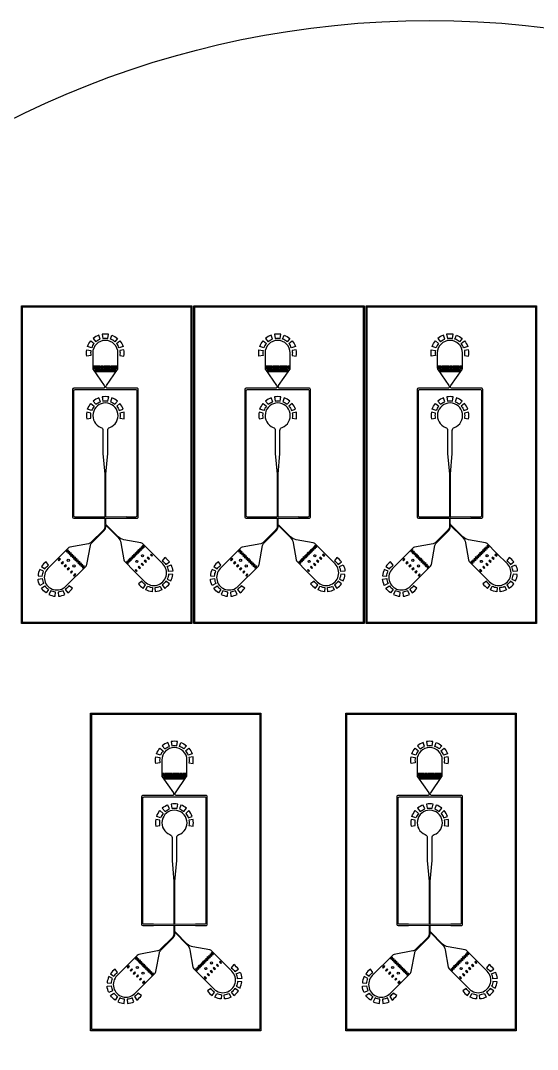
# Model space of a CAD drawing. Header units: millimetres. Extents: x -10 to 78.9, y -27.5 to 61.4.
# Drawn here: x 15.01 to 39.61, y 12.44 to 61.36 of the extents above; entities that cross this region are included whole.
import ezdxf

# ---------------------------------------------------------------- set-up
doc = ezdxf.new("R2010")
doc.units = ezdxf.units.MM
doc.header["$MEASUREMENT"] = 0

msp = doc.modelspace()

# ---------------------------------------------------------------- linework, layer by layer
for p, q in [((19.162, 43.878), (19.132, 43.878)), ((27.362, 43.878), (27.332, 43.878)), ((35.562, 43.878), (35.532, 43.878)), ((17.541, 37.694), (17.542, 37.694)), ((20.042, 37.754), (20.042, 37.753)), ((25.741, 37.694), (25.742, 37.694)), ((28.242, 37.754), (28.242, 37.753)), ((33.941, 37.694), (33.942, 37.694)), ((36.442, 37.754), (36.442, 37.753)), ((20.837, 36.267), (20.766, 36.338)), ((29.037, 36.267), (28.966, 36.338)), ((37.237, 36.267), (37.166, 36.338)), ((17.422, 35.879), (17.493, 35.949)), ((17.56, 35.741), (17.631, 35.812)), ((17.629, 35.672), (17.7, 35.743)), ((20.493, 35.923), (20.422, 35.994)), ((25.622, 35.879), (25.693, 35.949)), ((25.76, 35.741), (25.831, 35.812)), ((25.829, 35.672), (25.9, 35.743)), ((28.693, 35.923), (28.622, 35.994)), ((33.822, 35.879), (33.893, 35.949)), ((33.96, 35.741), (34.031, 35.812)), ((34.029, 35.672), (34.1, 35.743)), ((36.893, 35.923), (36.822, 35.994)), ((16.976, 35.525), (17.047, 35.596)), ((17.122, 35.379), (17.193, 35.45)), ((17.766, 35.535), (17.837, 35.606)), ((20.563, 35.194), (20.493, 35.264)), ((25.176, 35.525), (25.247, 35.596)), ((25.322, 35.379), (25.393, 35.45)), ((25.966, 35.535), (26.037, 35.606)), ((28.763, 35.194), (28.693, 35.264)), ((33.376, 35.525), (33.447, 35.596)), ((33.522, 35.379), (33.593, 35.45)), ((34.166, 35.535), (34.237, 35.606)), ((36.963, 35.194), (36.893, 35.264)), ((17.559, 34.942), (17.63, 35.013)), ((25.759, 34.942), (25.83, 35.013)), ((33.959, 34.942), (34.03, 35.013)), ((22.448, 24.515), (22.418, 24.515)), ((34.598, 24.515), (34.568, 24.515)), ((20.827, 18.331), (20.828, 18.331)), ((23.328, 18.391), (23.328, 18.391)), ((32.977, 18.331), (32.978, 18.331)), ((35.478, 18.391), (35.478, 18.391)), ((24.123, 16.905), (24.052, 16.976)), ((36.273, 16.905), (36.202, 16.976)), ((20.262, 16.163), (20.333, 16.234)), ((20.709, 16.517), (20.779, 16.587)), ((20.846, 16.379), (20.917, 16.45)), ((20.915, 16.31), (20.986, 16.381)), ((21.053, 16.173), (21.123, 16.243)), ((23.779, 16.561), (23.708, 16.632)), ((32.412, 16.163), (32.483, 16.234)), ((32.859, 16.517), (32.929, 16.587)), ((32.996, 16.379), (33.067, 16.45)), ((33.065, 16.31), (33.136, 16.381)), ((33.203, 16.173), (33.273, 16.243)), ((35.929, 16.561), (35.858, 16.632)), ((20.408, 16.017), (20.479, 16.088)), ((23.849, 15.831), (23.779, 15.902)), ((32.558, 16.017), (32.629, 16.088)), ((35.999, 15.831), (35.929, 15.902)), ((20.845, 15.58), (20.916, 15.651)), ((32.995, 15.58), (33.066, 15.651))]:
    msp.add_line(p, q)
for points in [[(23.157, 32.69), (15.057, 32.69), (15.057, 47.79), (23.157, 47.79)], [(23.107, 32.74), (15.107, 32.74), (15.107, 47.74), (23.107, 47.74)], [(31.357, 32.69), (23.257, 32.69), (23.257, 47.79), (31.357, 47.79)], [(31.307, 32.74), (23.307, 32.74), (23.307, 47.74), (31.307, 47.74)], [(39.557, 32.69), (31.457, 32.69), (31.457, 47.79), (39.557, 47.79)], [(39.507, 32.74), (31.507, 32.74), (31.507, 47.74), (39.507, 47.74)], [(18.457, 44.923), (18.457, 44.823), (18.507, 44.823), (18.507, 44.923)], [(18.577, 44.923), (18.527, 44.923), (18.527, 44.823), (18.577, 44.823)], [(18.592, 44.773), (18.542, 44.773), (18.542, 44.673), (18.592, 44.673)], [(18.647, 44.923), (18.597, 44.923), (18.597, 44.823), (18.647, 44.823)], [(18.605, 44.773), (18.605, 44.673), (18.655, 44.673), (18.655, 44.773)], [(18.717, 44.923), (18.667, 44.923), (18.667, 44.823), (18.717, 44.823)], [(18.668, 44.773), (18.668, 44.673), (18.718, 44.673), (18.718, 44.773)], [(18.732, 44.773), (18.732, 44.673), (18.782, 44.673), (18.782, 44.773)], [(18.737, 44.923), (18.737, 44.823), (18.787, 44.823), (18.787, 44.923)], [(18.845, 44.773), (18.795, 44.773), (18.795, 44.673), (18.845, 44.673)], [(18.857, 44.823), (18.857, 44.923), (18.807, 44.923), (18.807, 44.823)], [(18.908, 44.773), (18.858, 44.773), (18.858, 44.673), (18.908, 44.673)], [(18.927, 44.823), (18.927, 44.923), (18.877, 44.923), (18.877, 44.823)], [(18.972, 44.773), (18.922, 44.773), (18.922, 44.673), (18.972, 44.673)], [(18.997, 44.823), (18.997, 44.923), (18.947, 44.923), (18.947, 44.823)], [(19.035, 44.773), (18.985, 44.773), (18.985, 44.673), (19.035, 44.673)], [(19.067, 44.823), (19.067, 44.923), (19.017, 44.923), (19.017, 44.823)], [(19.048, 44.673), (19.098, 44.673), (19.098, 44.773), (19.048, 44.773)], [(19.087, 44.923), (19.087, 44.823), (19.137, 44.823), (19.137, 44.923)], [(19.112, 44.773), (19.112, 44.673), (19.162, 44.673), (19.162, 44.773)], [(19.207, 44.923), (19.157, 44.923), (19.157, 44.823), (19.207, 44.823)], [(19.175, 44.773), (19.175, 44.673), (19.225, 44.673), (19.225, 44.773)], [(19.227, 44.823), (19.277, 44.823), (19.277, 44.923), (19.227, 44.923)], [(19.238, 44.773), (19.238, 44.673), (19.288, 44.673), (19.288, 44.773)], [(19.347, 44.923), (19.297, 44.923), (19.297, 44.823), (19.347, 44.823)], [(19.302, 44.773), (19.302, 44.673), (19.352, 44.673), (19.352, 44.773)], [(19.365, 44.773), (19.365, 44.673), (19.415, 44.673), (19.415, 44.773)], [(19.417, 44.923), (19.367, 44.923), (19.367, 44.823), (19.417, 44.823)], [(19.478, 44.673), (19.478, 44.773), (19.428, 44.773), (19.428, 44.673)], [(19.487, 44.923), (19.437, 44.923), (19.437, 44.823), (19.487, 44.823)], [(19.492, 44.673), (19.542, 44.673), (19.542, 44.773), (19.492, 44.773)], [(19.507, 44.823), (19.557, 44.823), (19.557, 44.923), (19.507, 44.923)], [(19.577, 44.923), (19.577, 44.823), (19.627, 44.823), (19.627, 44.923)], [(26.657, 44.923), (26.657, 44.823), (26.707, 44.823), (26.707, 44.923)], [(26.777, 44.923), (26.727, 44.923), (26.727, 44.823), (26.777, 44.823)], [(26.792, 44.773), (26.742, 44.773), (26.742, 44.673), (26.792, 44.673)], [(26.847, 44.923), (26.797, 44.923), (26.797, 44.823), (26.847, 44.823)], [(26.805, 44.773), (26.805, 44.673), (26.855, 44.673), (26.855, 44.773)], [(26.917, 44.923), (26.867, 44.923), (26.867, 44.823), (26.917, 44.823)], [(26.868, 44.773), (26.868, 44.673), (26.918, 44.673), (26.918, 44.773)], [(26.932, 44.773), (26.932, 44.673), (26.982, 44.673), (26.982, 44.773)], [(26.937, 44.923), (26.937, 44.823), (26.987, 44.823), (26.987, 44.923)], [(27.045, 44.773), (26.995, 44.773), (26.995, 44.673), (27.045, 44.673)], [(27.057, 44.823), (27.057, 44.923), (27.007, 44.923), (27.007, 44.823)], [(27.108, 44.773), (27.058, 44.773), (27.058, 44.673), (27.108, 44.673)], [(27.127, 44.823), (27.127, 44.923), (27.077, 44.923), (27.077, 44.823)], [(27.172, 44.773), (27.122, 44.773), (27.122, 44.673), (27.172, 44.673)], [(27.197, 44.823), (27.197, 44.923), (27.147, 44.923), (27.147, 44.823)], [(27.235, 44.773), (27.185, 44.773), (27.185, 44.673), (27.235, 44.673)], [(27.267, 44.823), (27.267, 44.923), (27.217, 44.923), (27.217, 44.823)], [(27.248, 44.673), (27.298, 44.673), (27.298, 44.773), (27.248, 44.773)], [(27.287, 44.923), (27.287, 44.823), (27.337, 44.823), (27.337, 44.923)], [(27.312, 44.773), (27.312, 44.673), (27.362, 44.673), (27.362, 44.773)], [(27.407, 44.923), (27.357, 44.923), (27.357, 44.823), (27.407, 44.823)], [(27.375, 44.773), (27.375, 44.673), (27.425, 44.673), (27.425, 44.773)], [(27.427, 44.823), (27.477, 44.823), (27.477, 44.923), (27.427, 44.923)], [(27.438, 44.773), (27.438, 44.673), (27.488, 44.673), (27.488, 44.773)], [(27.547, 44.923), (27.497, 44.923), (27.497, 44.823), (27.547, 44.823)], [(27.502, 44.773), (27.502, 44.673), (27.552, 44.673), (27.552, 44.773)], [(27.565, 44.773), (27.565, 44.673), (27.615, 44.673), (27.615, 44.773)], [(27.617, 44.923), (27.567, 44.923), (27.567, 44.823), (27.617, 44.823)], [(27.678, 44.673), (27.678, 44.773), (27.628, 44.773), (27.628, 44.673)], [(27.687, 44.923), (27.637, 44.923), (27.637, 44.823), (27.687, 44.823)], [(27.692, 44.673), (27.742, 44.673), (27.742, 44.773), (27.692, 44.773)], [(27.707, 44.823), (27.757, 44.823), (27.757, 44.923), (27.707, 44.923)], [(27.777, 44.923), (27.777, 44.823), (27.827, 44.823), (27.827, 44.923)], [(34.857, 44.923), (34.857, 44.823), (34.907, 44.823), (34.907, 44.923)], [(34.977, 44.923), (34.927, 44.923), (34.927, 44.823), (34.977, 44.823)], [(34.992, 44.773), (34.942, 44.773), (34.942, 44.673), (34.992, 44.673)], [(35.047, 44.923), (34.997, 44.923), (34.997, 44.823), (35.047, 44.823)], [(35.005, 44.773), (35.005, 44.673), (35.055, 44.673), (35.055, 44.773)], [(35.117, 44.923), (35.067, 44.923), (35.067, 44.823), (35.117, 44.823)], [(35.068, 44.773), (35.068, 44.673), (35.118, 44.673), (35.118, 44.773)], [(35.132, 44.773), (35.132, 44.673), (35.182, 44.673), (35.182, 44.773)], [(35.137, 44.923), (35.137, 44.823), (35.187, 44.823), (35.187, 44.923)], [(35.245, 44.773), (35.195, 44.773), (35.195, 44.673), (35.245, 44.673)], [(35.257, 44.823), (35.257, 44.923), (35.207, 44.923), (35.207, 44.823)], [(35.308, 44.773), (35.258, 44.773), (35.258, 44.673), (35.308, 44.673)], [(35.327, 44.823), (35.327, 44.923), (35.277, 44.923), (35.277, 44.823)], [(35.372, 44.773), (35.322, 44.773), (35.322, 44.673), (35.372, 44.673)], [(35.397, 44.823), (35.397, 44.923), (35.347, 44.923), (35.347, 44.823)], [(35.435, 44.773), (35.385, 44.773), (35.385, 44.673), (35.435, 44.673)], [(35.467, 44.823), (35.467, 44.923), (35.417, 44.923), (35.417, 44.823)], [(35.448, 44.673), (35.498, 44.673), (35.498, 44.773), (35.448, 44.773)], [(35.487, 44.923), (35.487, 44.823), (35.537, 44.823), (35.537, 44.923)], [(35.512, 44.773), (35.512, 44.673), (35.562, 44.673), (35.562, 44.773)], [(35.607, 44.923), (35.557, 44.923), (35.557, 44.823), (35.607, 44.823)], [(35.575, 44.773), (35.575, 44.673), (35.625, 44.673), (35.625, 44.773)], [(35.627, 44.823), (35.677, 44.823), (35.677, 44.923), (35.627, 44.923)], [(35.638, 44.773), (35.638, 44.673), (35.688, 44.673), (35.688, 44.773)], [(35.747, 44.923), (35.697, 44.923), (35.697, 44.823), (35.747, 44.823)], [(35.702, 44.773), (35.702, 44.673), (35.752, 44.673), (35.752, 44.773)], [(35.765, 44.773), (35.765, 44.673), (35.815, 44.673), (35.815, 44.773)], [(35.817, 44.923), (35.767, 44.923), (35.767, 44.823), (35.817, 44.823)], [(35.878, 44.673), (35.878, 44.773), (35.828, 44.773), (35.828, 44.673)], [(35.887, 44.923), (35.837, 44.923), (35.837, 44.823), (35.887, 44.823)], [(35.892, 44.673), (35.942, 44.673), (35.942, 44.773), (35.892, 44.773)], [(35.907, 44.823), (35.957, 44.823), (35.957, 44.923), (35.907, 44.923)], [(35.977, 44.923), (35.977, 44.823), (36.027, 44.823), (36.027, 44.923)], [(20.664, 36.094), (20.699, 36.129), (20.628, 36.201), (20.593, 36.165)], [(20.733, 36.163), (20.768, 36.198), (20.697, 36.269), (20.662, 36.234)], [(20.801, 36.232), (20.837, 36.267), (20.766, 36.338), (20.73, 36.303)], [(20.799, 36.372), (20.87, 36.3), (20.906, 36.336), (20.835, 36.407)], [(28.864, 36.094), (28.899, 36.129), (28.828, 36.201), (28.793, 36.165)], [(28.933, 36.163), (28.968, 36.198), (28.897, 36.269), (28.862, 36.234)], [(29.001, 36.232), (29.037, 36.267), (28.966, 36.338), (28.93, 36.303)], [(28.999, 36.372), (29.07, 36.3), (29.106, 36.336), (29.035, 36.407)], [(37.064, 36.094), (37.099, 36.129), (37.028, 36.201), (36.993, 36.165)], [(37.133, 36.163), (37.168, 36.198), (37.097, 36.269), (37.062, 36.234)], [(37.201, 36.232), (37.237, 36.267), (37.166, 36.338), (37.13, 36.303)], [(37.199, 36.372), (37.27, 36.3), (37.306, 36.336), (37.235, 36.407)], [(16.831, 35.671), (16.902, 35.742), (16.866, 35.777), (16.795, 35.706)], [(17.252, 36.192), (17.181, 36.12), (17.216, 36.085), (17.287, 36.156)], [(17.285, 36.016), (17.356, 36.087), (17.321, 36.123), (17.25, 36.052)], [(17.354, 35.948), (17.425, 36.019), (17.389, 36.054), (17.318, 35.983)], [(17.387, 35.914), (17.422, 35.879), (17.494, 35.95), (17.458, 35.985)], [(17.527, 35.916), (17.456, 35.845), (17.491, 35.81), (17.562, 35.881)], [(17.56, 35.741), (17.631, 35.812), (17.596, 35.848), (17.525, 35.777)], [(17.7, 35.743), (17.665, 35.779), (17.593, 35.708), (17.629, 35.672)], [(20.218, 35.648), (20.147, 35.719), (20.111, 35.684), (20.182, 35.613)], [(20.251, 35.681), (20.287, 35.717), (20.216, 35.788), (20.18, 35.752)], [(20.32, 35.75), (20.355, 35.786), (20.284, 35.857), (20.249, 35.821)], [(20.458, 35.888), (20.493, 35.923), (20.422, 35.994), (20.387, 35.959)], [(20.455, 36.028), (20.526, 35.957), (20.562, 35.992), (20.491, 36.063)], [(20.559, 36.132), (20.524, 36.096), (20.595, 36.025), (20.63, 36.061)], [(21.04, 35.812), (21.111, 35.741), (21.146, 35.776), (21.075, 35.847)], [(21.221, 35.993), (21.185, 35.958), (21.256, 35.887), (21.292, 35.922)], [(25.031, 35.671), (25.102, 35.742), (25.066, 35.777), (24.995, 35.706)], [(25.452, 36.192), (25.381, 36.12), (25.416, 36.085), (25.487, 36.156)], [(25.485, 36.016), (25.556, 36.087), (25.521, 36.123), (25.45, 36.052)], [(25.554, 35.948), (25.625, 36.019), (25.589, 36.054), (25.518, 35.983)], [(25.587, 35.914), (25.622, 35.879), (25.694, 35.95), (25.658, 35.985)], [(25.727, 35.916), (25.656, 35.845), (25.691, 35.81), (25.762, 35.881)], [(25.76, 35.741), (25.831, 35.812), (25.796, 35.848), (25.725, 35.777)], [(25.9, 35.743), (25.865, 35.779), (25.793, 35.708), (25.829, 35.672)], [(28.418, 35.648), (28.347, 35.719), (28.311, 35.684), (28.382, 35.613)], [(28.451, 35.681), (28.487, 35.717), (28.416, 35.788), (28.38, 35.752)], [(28.52, 35.75), (28.555, 35.786), (28.484, 35.857), (28.449, 35.821)], [(28.658, 35.888), (28.693, 35.923), (28.622, 35.994), (28.587, 35.959)], [(28.655, 36.028), (28.726, 35.957), (28.762, 35.992), (28.691, 36.063)], [(28.759, 36.132), (28.724, 36.096), (28.795, 36.025), (28.83, 36.061)], [(29.24, 35.812), (29.311, 35.741), (29.346, 35.776), (29.275, 35.847)], [(29.421, 35.993), (29.385, 35.958), (29.456, 35.887), (29.492, 35.922)], [(33.231, 35.671), (33.302, 35.742), (33.266, 35.777), (33.195, 35.706)], [(33.652, 36.192), (33.581, 36.12), (33.616, 36.085), (33.687, 36.156)], [(33.685, 36.016), (33.756, 36.087), (33.721, 36.123), (33.65, 36.052)], [(33.754, 35.948), (33.825, 36.019), (33.789, 36.054), (33.718, 35.983)], [(33.787, 35.914), (33.822, 35.879), (33.894, 35.95), (33.858, 35.985)], [(33.927, 35.916), (33.856, 35.845), (33.891, 35.81), (33.962, 35.881)], [(33.96, 35.741), (34.031, 35.812), (33.996, 35.848), (33.925, 35.777)], [(34.1, 35.743), (34.065, 35.779), (33.993, 35.708), (34.029, 35.672)], [(36.618, 35.648), (36.547, 35.719), (36.511, 35.684), (36.582, 35.613)], [(36.651, 35.681), (36.687, 35.717), (36.616, 35.788), (36.58, 35.752)], [(36.72, 35.75), (36.755, 35.786), (36.684, 35.857), (36.649, 35.821)], [(36.858, 35.888), (36.893, 35.923), (36.822, 35.994), (36.787, 35.959)], [(36.855, 36.028), (36.926, 35.957), (36.962, 35.992), (36.891, 36.063)], [(36.959, 36.132), (36.924, 36.096), (36.995, 36.025), (37.03, 36.061)], [(37.44, 35.812), (37.511, 35.741), (37.546, 35.776), (37.475, 35.847)], [(37.621, 35.993), (37.585, 35.958), (37.656, 35.887), (37.692, 35.922)], [(16.976, 35.525), (17.047, 35.596), (17.012, 35.632), (16.941, 35.561)], [(17.122, 35.379), (17.193, 35.451), (17.158, 35.486), (17.087, 35.415)], [(17.268, 35.234), (17.339, 35.305), (17.303, 35.34), (17.232, 35.269)], [(17.698, 35.604), (17.769, 35.675), (17.733, 35.71), (17.662, 35.639)], [(17.837, 35.606), (17.802, 35.641), (17.731, 35.57), (17.766, 35.535)], [(17.906, 35.537), (17.871, 35.572), (17.8, 35.501), (17.835, 35.466)], [(17.904, 35.397), (17.975, 35.468), (17.94, 35.504), (17.869, 35.433)], [(17.937, 35.364), (17.973, 35.329), (18.044, 35.4), (18.008, 35.435)], [(20.114, 35.544), (20.149, 35.579), (20.078, 35.65), (20.043, 35.615)], [(20.457, 35.229), (20.528, 35.158), (20.563, 35.194), (20.492, 35.265)], [(20.709, 35.339), (20.638, 35.41), (20.603, 35.375), (20.674, 35.304)], [(20.855, 35.485), (20.784, 35.556), (20.748, 35.521), (20.819, 35.45)], [(20.894, 35.666), (20.965, 35.595), (21, 35.631), (20.929, 35.702)], [(25.176, 35.525), (25.247, 35.596), (25.212, 35.632), (25.141, 35.561)], [(25.322, 35.379), (25.393, 35.451), (25.358, 35.486), (25.287, 35.415)], [(25.468, 35.234), (25.539, 35.305), (25.503, 35.34), (25.432, 35.269)], [(25.898, 35.604), (25.969, 35.675), (25.933, 35.71), (25.862, 35.639)], [(26.037, 35.606), (26.002, 35.641), (25.931, 35.57), (25.966, 35.535)], [(26.106, 35.537), (26.071, 35.572), (26, 35.501), (26.035, 35.466)], [(26.104, 35.397), (26.175, 35.468), (26.14, 35.504), (26.069, 35.433)], [(26.137, 35.364), (26.173, 35.329), (26.244, 35.4), (26.208, 35.435)], [(28.314, 35.544), (28.349, 35.579), (28.278, 35.65), (28.243, 35.615)], [(28.657, 35.229), (28.728, 35.158), (28.763, 35.194), (28.692, 35.265)], [(28.909, 35.339), (28.838, 35.41), (28.803, 35.375), (28.874, 35.304)], [(29.055, 35.485), (28.984, 35.556), (28.948, 35.521), (29.019, 35.45)], [(29.094, 35.666), (29.165, 35.595), (29.2, 35.631), (29.129, 35.702)], [(33.376, 35.525), (33.447, 35.596), (33.412, 35.632), (33.341, 35.561)], [(33.522, 35.379), (33.593, 35.451), (33.558, 35.486), (33.487, 35.415)], [(33.668, 35.234), (33.739, 35.305), (33.703, 35.34), (33.632, 35.269)], [(34.098, 35.604), (34.169, 35.675), (34.133, 35.71), (34.062, 35.639)], [(34.237, 35.606), (34.202, 35.641), (34.131, 35.57), (34.166, 35.535)], [(34.306, 35.537), (34.271, 35.572), (34.2, 35.501), (34.235, 35.466)], [(34.304, 35.397), (34.375, 35.468), (34.34, 35.504), (34.269, 35.433)], [(34.337, 35.364), (34.373, 35.329), (34.444, 35.4), (34.408, 35.435)], [(36.514, 35.544), (36.549, 35.579), (36.478, 35.65), (36.443, 35.615)], [(36.857, 35.229), (36.928, 35.158), (36.963, 35.194), (36.892, 35.265)], [(37.109, 35.339), (37.038, 35.41), (37.003, 35.375), (37.074, 35.304)], [(37.255, 35.485), (37.184, 35.556), (37.148, 35.521), (37.219, 35.45)], [(37.294, 35.666), (37.365, 35.595), (37.4, 35.631), (37.329, 35.702)], [(17.413, 35.088), (17.484, 35.159), (17.449, 35.195), (17.378, 35.124)], [(17.524, 34.978), (17.559, 34.942), (17.63, 35.014), (17.595, 35.049)], [(25.613, 35.088), (25.684, 35.159), (25.649, 35.195), (25.578, 35.124)], [(25.724, 34.978), (25.759, 34.942), (25.83, 35.014), (25.795, 35.049)], [(33.813, 35.088), (33.884, 35.159), (33.849, 35.195), (33.778, 35.124)], [(33.924, 34.978), (33.959, 34.942), (34.03, 35.014), (33.995, 35.049)], [(26.443, 13.328), (18.343, 13.328), (18.343, 28.428), (26.443, 28.428)], [(26.393, 13.378), (18.393, 13.378), (18.393, 28.378), (26.393, 28.378)], [(38.593, 13.328), (30.493, 13.328), (30.493, 28.428), (38.593, 28.428)], [(38.543, 13.378), (30.543, 13.378), (30.543, 28.378), (38.543, 28.378)], [(21.743, 25.561), (21.743, 25.461), (21.793, 25.461), (21.793, 25.561)], [(21.863, 25.561), (21.813, 25.561), (21.813, 25.461), (21.863, 25.461)], [(21.933, 25.561), (21.883, 25.561), (21.883, 25.461), (21.933, 25.461)], [(22.003, 25.561), (21.953, 25.561), (21.953, 25.461), (22.003, 25.461)], [(22.023, 25.561), (22.023, 25.461), (22.073, 25.461), (22.073, 25.561)], [(22.143, 25.461), (22.143, 25.561), (22.093, 25.561), (22.093, 25.461)], [(22.213, 25.461), (22.213, 25.561), (22.163, 25.561), (22.163, 25.461)], [(22.283, 25.461), (22.283, 25.561), (22.233, 25.561), (22.233, 25.461)], [(22.353, 25.461), (22.353, 25.561), (22.303, 25.561), (22.303, 25.461)], [(22.373, 25.561), (22.373, 25.461), (22.423, 25.461), (22.423, 25.561)], [(22.493, 25.561), (22.443, 25.561), (22.443, 25.461), (22.493, 25.461)], [(22.513, 25.461), (22.563, 25.461), (22.563, 25.561), (22.513, 25.561)], [(22.633, 25.561), (22.583, 25.561), (22.583, 25.461), (22.633, 25.461)], [(22.703, 25.561), (22.653, 25.561), (22.653, 25.461), (22.703, 25.461)], [(22.773, 25.561), (22.723, 25.561), (22.723, 25.461), (22.773, 25.461)], [(22.793, 25.461), (22.843, 25.461), (22.843, 25.561), (22.793, 25.561)], [(22.863, 25.561), (22.863, 25.461), (22.913, 25.461), (22.913, 25.561)], [(33.893, 25.561), (33.893, 25.461), (33.943, 25.461), (33.943, 25.561)], [(34.013, 25.561), (33.963, 25.561), (33.963, 25.461), (34.013, 25.461)], [(34.083, 25.561), (34.033, 25.561), (34.033, 25.461), (34.083, 25.461)], [(34.153, 25.561), (34.103, 25.561), (34.103, 25.461), (34.153, 25.461)], [(34.173, 25.561), (34.173, 25.461), (34.223, 25.461), (34.223, 25.561)], [(34.293, 25.461), (34.293, 25.561), (34.243, 25.561), (34.243, 25.461)], [(34.363, 25.461), (34.363, 25.561), (34.313, 25.561), (34.313, 25.461)], [(34.433, 25.461), (34.433, 25.561), (34.383, 25.561), (34.383, 25.461)], [(34.503, 25.461), (34.503, 25.561), (34.453, 25.561), (34.453, 25.461)], [(34.523, 25.561), (34.523, 25.461), (34.573, 25.461), (34.573, 25.561)], [(34.643, 25.561), (34.593, 25.561), (34.593, 25.461), (34.643, 25.461)], [(34.663, 25.461), (34.713, 25.461), (34.713, 25.561), (34.663, 25.561)], [(34.783, 25.561), (34.733, 25.561), (34.733, 25.461), (34.783, 25.461)], [(34.853, 25.561), (34.803, 25.561), (34.803, 25.461), (34.853, 25.461)], [(34.923, 25.561), (34.873, 25.561), (34.873, 25.461), (34.923, 25.461)], [(34.943, 25.461), (34.993, 25.461), (34.993, 25.561), (34.943, 25.561)], [(35.013, 25.561), (35.013, 25.461), (35.063, 25.461), (35.063, 25.561)], [(21.878, 25.411), (21.828, 25.411), (21.828, 25.311), (21.878, 25.311)], [(21.891, 25.411), (21.891, 25.311), (21.941, 25.311), (21.941, 25.411)], [(21.954, 25.411), (21.954, 25.311), (22.004, 25.311), (22.004, 25.411)], [(22.018, 25.411), (22.018, 25.311), (22.068, 25.311), (22.068, 25.411)], [(22.131, 25.411), (22.081, 25.411), (22.081, 25.311), (22.131, 25.311)], [(22.194, 25.411), (22.144, 25.411), (22.144, 25.311), (22.194, 25.311)], [(22.258, 25.411), (22.208, 25.411), (22.208, 25.311), (22.258, 25.311)], [(22.321, 25.411), (22.271, 25.411), (22.271, 25.311), (22.321, 25.311)], [(22.334, 25.311), (22.384, 25.311), (22.384, 25.411), (22.334, 25.411)], [(22.398, 25.411), (22.398, 25.311), (22.448, 25.311), (22.448, 25.411)], [(22.461, 25.411), (22.461, 25.311), (22.511, 25.311), (22.511, 25.411)], [(22.524, 25.411), (22.524, 25.311), (22.574, 25.311), (22.574, 25.411)], [(22.588, 25.411), (22.588, 25.311), (22.638, 25.311), (22.638, 25.411)], [(22.651, 25.411), (22.651, 25.311), (22.701, 25.311), (22.701, 25.411)], [(22.764, 25.311), (22.764, 25.411), (22.714, 25.411), (22.714, 25.311)], [(22.778, 25.311), (22.828, 25.311), (22.828, 25.411), (22.778, 25.411)], [(34.028, 25.411), (33.978, 25.411), (33.978, 25.311), (34.028, 25.311)], [(34.041, 25.411), (34.041, 25.311), (34.091, 25.311), (34.091, 25.411)], [(34.104, 25.411), (34.104, 25.311), (34.154, 25.311), (34.154, 25.411)], [(34.168, 25.411), (34.168, 25.311), (34.218, 25.311), (34.218, 25.411)], [(34.281, 25.411), (34.231, 25.411), (34.231, 25.311), (34.281, 25.311)], [(34.344, 25.411), (34.294, 25.411), (34.294, 25.311), (34.344, 25.311)], [(34.408, 25.411), (34.358, 25.411), (34.358, 25.311), (34.408, 25.311)], [(34.471, 25.411), (34.421, 25.411), (34.421, 25.311), (34.471, 25.311)], [(34.484, 25.311), (34.534, 25.311), (34.534, 25.411), (34.484, 25.411)], [(34.548, 25.411), (34.548, 25.311), (34.598, 25.311), (34.598, 25.411)], [(34.611, 25.411), (34.611, 25.311), (34.661, 25.311), (34.661, 25.411)], [(34.674, 25.411), (34.674, 25.311), (34.724, 25.311), (34.724, 25.411)], [(34.738, 25.411), (34.738, 25.311), (34.788, 25.311), (34.788, 25.411)], [(34.801, 25.411), (34.801, 25.311), (34.851, 25.311), (34.851, 25.411)], [(34.914, 25.311), (34.914, 25.411), (34.864, 25.411), (34.864, 25.311)], [(34.928, 25.311), (34.978, 25.311), (34.978, 25.411), (34.928, 25.411)], [(20.538, 16.829), (20.467, 16.758), (20.502, 16.723), (20.573, 16.794)], [(20.571, 16.654), (20.642, 16.725), (20.607, 16.76), (20.536, 16.689)], [(20.64, 16.585), (20.711, 16.656), (20.676, 16.692), (20.605, 16.621)], [(23.741, 16.665), (23.812, 16.594), (23.848, 16.63), (23.777, 16.701)], [(23.846, 16.769), (23.81, 16.734), (23.881, 16.663), (23.917, 16.698)], [(23.95, 16.732), (23.985, 16.767), (23.914, 16.838), (23.879, 16.803)], [(24.019, 16.801), (24.054, 16.836), (23.983, 16.907), (23.948, 16.872)], [(24.088, 16.869), (24.123, 16.905), (24.052, 16.976), (24.017, 16.94)], [(24.085, 17.009), (24.156, 16.938), (24.192, 16.974), (24.121, 17.045)], [(32.688, 16.829), (32.617, 16.758), (32.652, 16.723), (32.723, 16.794)], [(32.721, 16.654), (32.792, 16.725), (32.757, 16.76), (32.686, 16.689)], [(32.79, 16.585), (32.861, 16.656), (32.826, 16.692), (32.755, 16.621)], [(35.891, 16.665), (35.962, 16.594), (35.998, 16.63), (35.927, 16.701)], [(35.996, 16.769), (35.96, 16.734), (36.031, 16.663), (36.067, 16.698)], [(36.1, 16.732), (36.135, 16.767), (36.064, 16.838), (36.029, 16.803)], [(36.169, 16.801), (36.204, 16.836), (36.133, 16.907), (36.098, 16.872)], [(36.238, 16.869), (36.273, 16.905), (36.202, 16.976), (36.167, 16.94)], [(36.235, 17.009), (36.306, 16.938), (36.342, 16.974), (36.271, 17.045)], [(20.117, 16.309), (20.188, 16.38), (20.152, 16.415), (20.081, 16.344)], [(20.262, 16.163), (20.333, 16.234), (20.298, 16.269), (20.227, 16.198)], [(20.673, 16.552), (20.709, 16.517), (20.78, 16.588), (20.744, 16.623)], [(20.813, 16.554), (20.742, 16.483), (20.777, 16.448), (20.848, 16.519)], [(20.846, 16.379), (20.917, 16.45), (20.882, 16.485), (20.811, 16.414)], [(20.986, 16.381), (20.951, 16.417), (20.88, 16.346), (20.915, 16.31)], [(20.984, 16.241), (21.055, 16.312), (21.019, 16.348), (20.948, 16.277)], [(21.124, 16.244), (21.088, 16.279), (21.017, 16.208), (21.053, 16.173)], [(21.192, 16.175), (21.157, 16.21), (21.086, 16.139), (21.121, 16.104)], [(23.4, 16.182), (23.435, 16.217), (23.364, 16.288), (23.329, 16.253)], [(23.504, 16.286), (23.433, 16.357), (23.398, 16.321), (23.469, 16.25)], [(23.537, 16.319), (23.573, 16.355), (23.502, 16.426), (23.466, 16.39)], [(23.606, 16.388), (23.642, 16.423), (23.57, 16.494), (23.535, 16.459)], [(23.744, 16.526), (23.779, 16.561), (23.708, 16.632), (23.673, 16.597)], [(24.141, 16.123), (24.07, 16.194), (24.034, 16.158), (24.105, 16.087)], [(24.18, 16.304), (24.251, 16.233), (24.286, 16.268), (24.215, 16.339)], [(24.326, 16.45), (24.397, 16.379), (24.432, 16.414), (24.361, 16.485)], [(24.507, 16.631), (24.471, 16.595), (24.542, 16.524), (24.578, 16.56)], [(32.267, 16.309), (32.338, 16.38), (32.302, 16.415), (32.231, 16.344)], [(32.412, 16.163), (32.483, 16.234), (32.448, 16.269), (32.377, 16.198)], [(32.823, 16.552), (32.859, 16.517), (32.93, 16.588), (32.894, 16.623)], [(32.963, 16.554), (32.892, 16.483), (32.927, 16.448), (32.998, 16.519)], [(32.996, 16.379), (33.067, 16.45), (33.032, 16.485), (32.961, 16.414)], [(33.136, 16.381), (33.101, 16.417), (33.03, 16.346), (33.065, 16.31)], [(33.134, 16.241), (33.205, 16.312), (33.169, 16.348), (33.098, 16.277)], [(33.274, 16.244), (33.238, 16.279), (33.167, 16.208), (33.203, 16.173)], [(33.342, 16.175), (33.307, 16.21), (33.236, 16.139), (33.271, 16.104)], [(35.55, 16.182), (35.585, 16.217), (35.514, 16.288), (35.479, 16.253)], [(35.654, 16.286), (35.583, 16.357), (35.548, 16.321), (35.619, 16.25)], [(35.687, 16.319), (35.723, 16.355), (35.652, 16.426), (35.616, 16.39)], [(35.756, 16.388), (35.792, 16.423), (35.72, 16.494), (35.685, 16.459)], [(35.894, 16.526), (35.929, 16.561), (35.858, 16.632), (35.823, 16.597)], [(36.291, 16.123), (36.22, 16.194), (36.184, 16.158), (36.255, 16.087)], [(36.33, 16.304), (36.401, 16.233), (36.436, 16.268), (36.365, 16.339)], [(36.476, 16.45), (36.547, 16.379), (36.582, 16.414), (36.511, 16.485)], [(36.657, 16.631), (36.621, 16.595), (36.692, 16.524), (36.728, 16.56)], [(20.408, 16.017), (20.479, 16.088), (20.444, 16.124), (20.373, 16.053)], [(20.554, 15.872), (20.625, 15.943), (20.589, 15.978), (20.518, 15.907)], [(20.699, 15.726), (20.77, 15.797), (20.735, 15.832), (20.664, 15.761)], [(20.81, 15.616), (20.845, 15.58), (20.916, 15.651), (20.881, 15.687)], [(21.19, 16.035), (21.261, 16.106), (21.226, 16.141), (21.155, 16.07)], [(21.224, 16.002), (21.259, 15.966), (21.33, 16.037), (21.295, 16.073)], [(23.743, 15.867), (23.814, 15.796), (23.849, 15.831), (23.778, 15.902)], [(23.995, 15.977), (23.924, 16.048), (23.889, 16.013), (23.96, 15.942)], [(32.558, 16.017), (32.629, 16.088), (32.594, 16.124), (32.523, 16.053)], [(32.704, 15.872), (32.775, 15.943), (32.739, 15.978), (32.668, 15.907)], [(32.849, 15.726), (32.92, 15.797), (32.885, 15.832), (32.814, 15.761)], [(32.96, 15.616), (32.995, 15.58), (33.066, 15.651), (33.031, 15.687)], [(33.34, 16.035), (33.411, 16.106), (33.376, 16.141), (33.305, 16.07)], [(33.374, 16.002), (33.409, 15.966), (33.48, 16.037), (33.445, 16.073)], [(35.893, 15.867), (35.964, 15.796), (35.999, 15.831), (35.928, 15.902)], [(36.145, 15.977), (36.074, 16.048), (36.039, 16.013), (36.11, 15.942)]]:
    msp.add_lwpolyline(points, close=True)
for points in [[(18.442, 45.553), (18.442, 44.833, 0.049332), (18.444, 44.813), (18.445, 44.805, 0.102777), (18.461, 44.767), (18.994, 44, -0.152884), (19.012, 43.943), (19.012, 43.933, -0.414214), (18.952, 43.873), (18.925, 43.873), (17.542, 43.874, 0.414235), (17.482, 43.814), (17.482, 37.754, 0.414213), (17.542, 37.694), (18.041, 37.694), (19.021, 37.704), (19.021, 37.307, -0.198912), (18.948, 37.13), (18.369, 36.551, -0.150159), (18.239, 36.482), (17.353, 36.313, 0.150159), (17.276, 36.271), (16.312, 35.308, 1.000433), (17.161, 34.459), (18.124, 35.422, 0.152166), (18.165, 35.502), (18.329, 36.392, -0.152166), (18.398, 36.523), (18.988, 37.114, 0.198912), (19.061, 37.291), (19.061, 37.373), (19.64, 36.795, -0.153689), (19.778, 36.528), (19.922, 35.718, 0.153689), (19.964, 35.638), (20.417, 35.184), (20.926, 34.675, 1.000433), (21.775, 35.524), (21.266, 36.033), (20.812, 36.487, 0.153156), (20.732, 36.528), (19.923, 36.673, -0.153156), (19.658, 36.812), (19.082, 37.388, -0.198912), (19.061, 37.437), (19.061, 37.704), (20.042, 37.693), (20.542, 37.693), (20.542, 37.693, 0.414214), (20.602, 37.753), (20.602, 43.818, 0.414214), (20.542, 43.878), (19.132, 43.878, -0.414214), (19.072, 43.938), (19.072, 43.949, -0.153153), (19.09, 44.006), (19.623, 44.773, 0.09674), (19.638, 44.808), (19.639, 44.812, 0.055589), (19.642, 44.834), (19.642, 45.553, 1), (18.442, 45.553)], [(26.642, 45.553), (26.642, 44.833, 0.049332), (26.644, 44.813), (26.645, 44.805, 0.102777), (26.661, 44.767), (27.194, 44, -0.152884), (27.212, 43.943), (27.212, 43.933, -0.414214), (27.152, 43.873), (27.125, 43.873), (25.742, 43.874, 0.414235), (25.682, 43.814), (25.682, 37.754, 0.414213), (25.742, 37.694), (26.241, 37.694), (27.221, 37.704), (27.221, 37.307, -0.198912), (27.148, 37.13), (26.569, 36.551, -0.150159), (26.439, 36.482), (25.553, 36.313, 0.150159), (25.476, 36.271), (24.512, 35.308, 1.000433), (25.361, 34.459), (26.324, 35.422, 0.152166), (26.365, 35.502), (26.529, 36.392, -0.152166), (26.598, 36.523), (27.188, 37.114, 0.198912), (27.261, 37.291), (27.261, 37.373), (27.84, 36.795, -0.153689), (27.978, 36.528), (28.122, 35.718, 0.153689), (28.164, 35.638), (28.617, 35.184), (29.126, 34.675, 1.000433), (29.975, 35.524), (29.466, 36.033), (29.012, 36.487, 0.153156), (28.932, 36.528), (28.123, 36.673, -0.153156), (27.858, 36.812), (27.282, 37.388, -0.198912), (27.261, 37.437), (27.261, 37.704), (28.242, 37.693), (28.742, 37.693), (28.742, 37.693, 0.414214), (28.802, 37.753), (28.802, 43.818, 0.414214), (28.742, 43.878), (27.332, 43.878, -0.414214), (27.272, 43.938), (27.272, 43.949, -0.153153), (27.29, 44.006), (27.823, 44.773, 0.09674), (27.838, 44.808), (27.839, 44.812, 0.055589), (27.842, 44.834), (27.842, 45.553, 1), (26.642, 45.553)], [(34.842, 45.553), (34.842, 44.833, 0.049332), (34.844, 44.813), (34.845, 44.805, 0.102777), (34.861, 44.767), (35.394, 44, -0.152884), (35.412, 43.943), (35.412, 43.933, -0.414214), (35.352, 43.873), (35.325, 43.873), (33.942, 43.874, 0.414235), (33.882, 43.814), (33.882, 37.754, 0.414213), (33.942, 37.694), (34.441, 37.694), (35.421, 37.704), (35.421, 37.307, -0.198912), (35.348, 37.13), (34.769, 36.551, -0.150159), (34.639, 36.482), (33.753, 36.313, 0.150159), (33.676, 36.271), (32.712, 35.308, 1.000433), (33.561, 34.459), (34.524, 35.422, 0.152166), (34.565, 35.502), (34.729, 36.392, -0.152166), (34.798, 36.523), (35.388, 37.114, 0.198912), (35.461, 37.291), (35.461, 37.373), (36.04, 36.795, -0.153689), (36.178, 36.528), (36.322, 35.718, 0.153689), (36.364, 35.638), (36.817, 35.184), (37.326, 34.675, 1.000433), (38.175, 35.524), (37.666, 36.033), (37.212, 36.487, 0.153156), (37.132, 36.528), (36.323, 36.673, -0.153156), (36.058, 36.812), (35.482, 37.388, -0.198912), (35.461, 37.437), (35.461, 37.704), (36.442, 37.693), (36.942, 37.693), (36.942, 37.693, 0.414214), (37.002, 37.753), (37.002, 43.818, 0.414214), (36.942, 43.878), (35.532, 43.878, -0.414214), (35.472, 43.938), (35.472, 43.949, -0.153153), (35.49, 44.006), (36.023, 44.773, 0.09674), (36.038, 44.808), (36.039, 44.812, 0.055589), (36.042, 44.834), (36.042, 45.553, 1), (34.842, 45.553)], [(19.928, 45.709), (19.731, 45.675, -0.087489), (19.731, 45.432), (19.928, 45.397, 0.087489), (19.928, 45.709)], [(28.128, 45.709), (27.931, 45.675, -0.087489), (27.931, 45.432), (28.128, 45.397, 0.087489), (28.128, 45.709)], [(36.328, 45.709), (36.131, 45.675, -0.087489), (36.131, 45.432), (36.328, 45.397, 0.087489), (36.328, 45.709)], [(20.042, 37.754), (19.061, 37.744), (19.061, 37.763), (19.066, 37.763), (19.066, 39.783), (19.154, 40.78), (19.154, 41.872, -0.314833), (19.252, 42.012, 5.541209), (18.833, 42.015, -0.311359), (18.929, 41.875), (18.929, 40.78), (19.016, 39.783), (19.016, 37.763), (19.021, 37.763), (19.021, 37.743), (18.041, 37.753), (17.601, 37.753, -0.414214), (17.541, 37.813), (17.541, 43.753, -0.414159), (17.601, 43.813), (20.482, 43.813, -0.414214), (20.542, 43.753), (20.542, 37.813, -0.414214), (20.482, 37.753), (20.042, 37.753)], [(28.242, 37.754), (27.261, 37.744), (27.261, 37.763), (27.266, 37.763), (27.266, 39.783), (27.354, 40.78), (27.354, 41.872, -0.314833), (27.452, 42.012, 5.541209), (27.033, 42.015, -0.311359), (27.129, 41.875), (27.129, 40.78), (27.216, 39.783), (27.216, 37.763), (27.221, 37.763), (27.221, 37.743), (26.241, 37.753), (25.801, 37.753, -0.414214), (25.741, 37.813), (25.741, 43.753, -0.414159), (25.801, 43.813), (28.682, 43.813, -0.414214), (28.742, 43.753), (28.742, 37.813, -0.414214), (28.682, 37.753), (28.242, 37.753)], [(36.442, 37.754), (35.461, 37.744), (35.461, 37.763), (35.466, 37.763), (35.466, 39.783), (35.554, 40.78), (35.554, 41.872, -0.314833), (35.652, 42.012, 5.541209), (35.233, 42.015, -0.311359), (35.329, 41.875), (35.329, 40.78), (35.416, 39.783), (35.416, 37.763), (35.421, 37.763), (35.421, 37.743), (34.441, 37.753), (34.001, 37.753, -0.414214), (33.941, 37.813), (33.941, 43.753, -0.414159), (34.001, 43.813), (36.882, 43.813, -0.414214), (36.942, 43.753), (36.942, 37.813, -0.414214), (36.882, 37.753), (36.442, 37.753)], [(19.932, 42.732), (19.735, 42.697, -0.087489), (19.735, 42.454), (19.932, 42.42, 0.087489), (19.932, 42.732)], [(28.132, 42.732), (27.935, 42.697, -0.087489), (27.935, 42.454), (28.132, 42.42, 0.087489), (28.132, 42.732)], [(36.332, 42.732), (36.135, 42.697, -0.087489), (36.135, 42.454), (36.332, 42.42, 0.087489), (36.332, 42.732)], [(15.999, 35.4), (16.162, 35.285, -0.0875), (16.334, 35.457), (16.22, 35.621, 0.087474), (15.999, 35.4)], [(24.199, 35.4), (24.362, 35.285, -0.0875), (24.534, 35.457), (24.42, 35.621, 0.087474), (24.199, 35.4)], [(32.399, 35.4), (32.562, 35.285, -0.0875), (32.734, 35.457), (32.62, 35.621, 0.087474), (32.399, 35.4)], [(20.835, 34.362), (20.949, 34.526, -0.0875), (20.777, 34.698), (20.614, 34.583, 0.087475), (20.835, 34.362)], [(29.035, 34.362), (29.149, 34.526, -0.0875), (28.977, 34.698), (28.814, 34.583, 0.087475), (29.035, 34.362)], [(37.235, 34.362), (37.349, 34.526, -0.0875), (37.177, 34.698), (37.014, 34.583, 0.087475), (37.235, 34.362)], [(21.728, 26.191), (21.728, 25.47, 0.049332), (21.73, 25.451), (21.731, 25.442, 0.102777), (21.747, 25.405), (22.28, 24.638, -0.152884), (22.298, 24.581), (22.298, 24.571, -0.414214), (22.238, 24.511), (22.211, 24.511), (20.828, 24.511, 0.414235), (20.768, 24.451), (20.768, 18.391, 0.414213), (20.828, 18.331), (21.327, 18.331), (22.308, 18.341), (22.308, 17.945, -0.198912), (22.234, 17.768), (21.655, 17.189, -0.150159), (21.525, 17.12), (20.64, 16.95, 0.150159), (20.562, 16.909), (19.598, 15.946, 1.000433), (20.447, 15.097), (21.41, 16.06, 0.152166), (21.451, 16.139), (21.615, 17.029, -0.152166), (21.684, 17.161), (22.274, 17.752, 0.198912), (22.348, 17.928), (22.348, 18.011), (22.926, 17.432, -0.153689), (23.064, 17.166), (23.208, 16.355, 0.153689), (23.25, 16.276), (23.703, 15.822), (24.212, 15.313, 1.000433), (25.061, 16.161), (24.552, 16.671), (24.098, 17.124, 0.153156), (24.018, 17.166), (23.209, 17.311, -0.153156), (22.944, 17.45), (22.368, 18.025, -0.198912), (22.348, 18.075), (22.348, 18.341), (23.328, 18.331), (23.828, 18.331), (23.828, 18.331, 0.414214), (23.888, 18.391), (23.888, 24.455, 0.414214), (23.828, 24.515), (22.418, 24.515, -0.414214), (22.358, 24.575), (22.358, 24.587, -0.153153), (22.376, 24.644), (22.909, 25.41, 0.09674), (22.924, 25.445), (22.925, 25.45, 0.055589), (22.928, 25.472), (22.928, 26.191, 1), (21.728, 26.191)], [(33.878, 26.191), (33.878, 25.47, 0.049332), (33.88, 25.451), (33.881, 25.442, 0.102777), (33.897, 25.405), (34.43, 24.638, -0.152884), (34.448, 24.581), (34.448, 24.571, -0.414214), (34.388, 24.511), (34.361, 24.511), (32.978, 24.511, 0.414235), (32.918, 24.451), (32.918, 18.391, 0.414213), (32.978, 18.331), (33.477, 18.331), (34.458, 18.341), (34.458, 17.945, -0.198912), (34.384, 17.768), (33.805, 17.189, -0.150159), (33.675, 17.12), (32.79, 16.95, 0.150159), (32.712, 16.909), (31.748, 15.946, 1.000433), (32.597, 15.097), (33.56, 16.06, 0.152166), (33.601, 16.139), (33.765, 17.029, -0.152166), (33.834, 17.161), (34.424, 17.752, 0.198912), (34.498, 17.928), (34.498, 18.011), (35.076, 17.432, -0.153689), (35.214, 17.166), (35.358, 16.355, 0.153689), (35.4, 16.276), (35.853, 15.822), (36.362, 15.313, 1.000433), (37.211, 16.161), (36.702, 16.671), (36.248, 17.124, 0.153156), (36.168, 17.166), (35.359, 17.311, -0.153156), (35.094, 17.45), (34.518, 18.025, -0.198912), (34.498, 18.075), (34.498, 18.341), (35.478, 18.331), (35.978, 18.331), (35.978, 18.331, 0.414214), (36.038, 18.391), (36.038, 24.455, 0.414214), (35.978, 24.515), (34.568, 24.515, -0.414214), (34.508, 24.575), (34.508, 24.587, -0.153153), (34.526, 24.644), (35.059, 25.41, 0.09674), (35.074, 25.445), (35.075, 25.45, 0.055589), (35.078, 25.472), (35.078, 26.191, 1), (33.878, 26.191)], [(23.214, 26.347), (23.017, 26.312, -0.087489), (23.017, 26.069), (23.214, 26.035, 0.087489), (23.214, 26.347)], [(35.364, 26.347), (35.167, 26.312, -0.087489), (35.167, 26.069), (35.364, 26.035, 0.087489), (35.364, 26.347)], [(23.328, 18.391), (22.348, 18.381), (22.348, 18.401), (22.353, 18.401), (22.353, 20.421), (22.44, 21.417), (22.44, 22.509, -0.314833), (22.538, 22.65, 5.541209), (22.119, 22.653, -0.311359), (22.215, 22.513), (22.215, 21.417), (22.303, 20.421), (22.303, 18.401), (22.308, 18.401), (22.308, 18.381), (21.327, 18.391), (20.887, 18.391, -0.414214), (20.827, 18.451), (20.827, 24.391, -0.414159), (20.887, 24.451), (23.768, 24.451, -0.414214), (23.828, 24.391), (23.828, 18.451, -0.414214), (23.768, 18.391), (23.328, 18.391)], [(35.478, 18.391), (34.498, 18.381), (34.498, 18.401), (34.503, 18.401), (34.503, 20.421), (34.59, 21.417), (34.59, 22.509, -0.314833), (34.688, 22.65, 5.541209), (34.269, 22.653, -0.311359), (34.365, 22.513), (34.365, 21.417), (34.453, 20.421), (34.453, 18.401), (34.458, 18.401), (34.458, 18.381), (33.477, 18.391), (33.037, 18.391, -0.414214), (32.977, 18.451), (32.977, 24.391, -0.414159), (33.037, 24.451), (35.918, 24.451, -0.414214), (35.978, 24.391), (35.978, 18.451, -0.414214), (35.918, 18.391), (35.478, 18.391)], [(23.218, 23.37), (23.021, 23.335, -0.087489), (23.021, 23.092), (23.218, 23.057, 0.087489), (23.218, 23.37)], [(35.368, 23.37), (35.171, 23.335, -0.087489), (35.171, 23.092), (35.368, 23.057, 0.087489), (35.368, 23.37)], [(19.285, 16.037), (19.449, 15.923, -0.0875), (19.621, 16.095), (19.506, 16.258, 0.087474), (19.285, 16.037)], [(31.435, 16.037), (31.599, 15.923, -0.0875), (31.771, 16.095), (31.656, 16.258, 0.087474), (31.435, 16.037)], [(24.121, 15), (24.235, 15.163, -0.0875), (24.063, 15.335), (23.9, 15.221, 0.087475), (24.121, 15)], [(36.271, 15), (36.385, 15.163, -0.0875), (36.213, 15.335), (36.05, 15.221, 0.087475), (36.271, 15)]]:
    msp.add_lwpolyline(points, format="xyb")
for points in [[(18.196, 45.861, -0.087489), (18.352, 46.132), (18.505, 46.003, 0.087489), (18.384, 45.793)], [(18.463, 46.243), (18.592, 46.089, -0.087489), (18.802, 46.211), (18.734, 46.399, 0.087489)], [(18.92, 46.243, -0.087489), (19.163, 46.243), (19.198, 46.44, 0.087489), (18.885, 46.44)], [(19.62, 46.243), (19.492, 46.089, 0.087489), (19.281, 46.211), (19.349, 46.399, -0.087489)], [(19.887, 45.861), (19.699, 45.793, 0.087489), (19.578, 46.003), (19.731, 46.132, -0.087489)], [(26.396, 45.861, -0.087489), (26.552, 46.132), (26.705, 46.003, 0.087489), (26.584, 45.793)], [(26.663, 46.243), (26.792, 46.089, -0.087489), (27.002, 46.211), (26.934, 46.399, 0.087489)], [(27.12, 46.243, -0.087489), (27.363, 46.243), (27.398, 46.44, 0.087489), (27.085, 46.44)], [(27.82, 46.243), (27.692, 46.089, 0.087489), (27.481, 46.211), (27.549, 46.399, -0.087489)], [(28.087, 45.861), (27.899, 45.793, 0.087489), (27.778, 46.003), (27.931, 46.132, -0.087489)], [(34.596, 45.861, -0.087489), (34.752, 46.132), (34.905, 46.003, 0.087489), (34.784, 45.793)], [(34.863, 46.243), (34.992, 46.089, -0.087489), (35.202, 46.211), (35.134, 46.399, 0.087489)], [(35.32, 46.243, -0.087489), (35.563, 46.243), (35.598, 46.44, 0.087489), (35.285, 46.44)], [(36.02, 46.243), (35.892, 46.089, 0.087489), (35.681, 46.211), (35.749, 46.399, -0.087489)], [(36.287, 45.861), (36.099, 45.793, 0.087489), (35.978, 46.003), (36.131, 46.132, -0.087489)], [(18.155, 45.709), (18.352, 45.675, 0.087489), (18.352, 45.432), (18.155, 45.397, -0.087489)], [(26.355, 45.709), (26.552, 45.675, 0.087489), (26.552, 45.432), (26.355, 45.397, -0.087489)], [(34.555, 45.709), (34.752, 45.675, 0.087489), (34.752, 45.432), (34.555, 45.397, -0.087489)], [(18.356, 43.154), (18.51, 43.026, 0.087489), (18.388, 42.815), (18.2, 42.884, -0.087489)], [(18.467, 43.265), (18.596, 43.112, -0.087489), (18.806, 43.234), (18.738, 43.422, 0.087489)], [(18.89, 43.462), (18.924, 43.265, -0.087489), (19.167, 43.265), (19.202, 43.462, 0.087489)], [(19.354, 43.422), (19.285, 43.234, -0.087489), (19.496, 43.112), (19.624, 43.265, 0.087489)], [(19.735, 43.154), (19.582, 43.026, -0.087489), (19.704, 42.815), (19.892, 42.884, 0.087489)], [(26.556, 43.154), (26.71, 43.026, 0.087489), (26.588, 42.815), (26.4, 42.884, -0.087489)], [(26.667, 43.265), (26.796, 43.112, -0.087489), (27.006, 43.234), (26.938, 43.422, 0.087489)], [(27.09, 43.462), (27.124, 43.265, -0.087489), (27.367, 43.265), (27.402, 43.462, 0.087489)], [(27.554, 43.422), (27.485, 43.234, -0.087489), (27.696, 43.112), (27.824, 43.265, 0.087489)], [(27.935, 43.154), (27.782, 43.026, -0.087489), (27.904, 42.815), (28.092, 42.884, 0.087489)], [(34.756, 43.154), (34.91, 43.026, 0.087489), (34.788, 42.815), (34.6, 42.884, -0.087489)], [(34.867, 43.265), (34.996, 43.112, -0.087489), (35.206, 43.234), (35.138, 43.422, 0.087489)], [(35.29, 43.462), (35.324, 43.265, -0.087489), (35.567, 43.265), (35.602, 43.462, 0.087489)], [(35.754, 43.422), (35.685, 43.234, -0.087489), (35.896, 43.112), (36.024, 43.265, 0.087489)], [(36.135, 43.154), (35.982, 43.026, -0.087489), (36.104, 42.815), (36.292, 42.884, 0.087489)], [(18.159, 42.42), (18.356, 42.454, -0.087489), (18.356, 42.697), (18.159, 42.732, 0.087489)], [(26.359, 42.42), (26.556, 42.454, -0.087489), (26.556, 42.697), (26.359, 42.732, 0.087489)], [(34.559, 42.42), (34.756, 42.454, -0.087489), (34.756, 42.697), (34.559, 42.732, 0.087489)], [(21.867, 35.836), (21.752, 35.672, -0.087432), (21.924, 35.501), (22.088, 35.615, 0.087469)], [(30.067, 35.836), (29.952, 35.672, -0.087432), (30.124, 35.501), (30.288, 35.615, 0.087469)], [(38.267, 35.836), (38.152, 35.672, -0.087432), (38.324, 35.501), (38.488, 35.615, 0.087469)], [(15.84, 34.962), (16.038, 34.944, -0.087498), (16.101, 35.179), (15.92, 35.264, 0.087464)], [(22.247, 35.177), (22.048, 35.16, 0.087619), (21.985, 35.395), (22.167, 35.479, -0.087623)], [(24.04, 34.962), (24.238, 34.944, -0.087498), (24.301, 35.179), (24.12, 35.264, 0.087464)], [(30.447, 35.177), (30.248, 35.16, 0.087619), (30.185, 35.395), (30.367, 35.479, -0.087623)], [(32.24, 34.962), (32.438, 34.944, -0.087498), (32.501, 35.179), (32.32, 35.264, 0.087464)], [(38.647, 35.177), (38.448, 35.16, 0.087619), (38.385, 35.395), (38.567, 35.479, -0.087623)], [(15.92, 34.504, -0.08736), (15.84, 34.805), (16.038, 34.822, 0.087383), (16.101, 34.588)], [(22.247, 35.02), (22.048, 35.038, -0.08749), (21.985, 34.803), (22.166, 34.719, 0.087484)], [(24.12, 34.504, -0.08736), (24.04, 34.805), (24.238, 34.822, 0.087383), (24.301, 34.588)], [(30.447, 35.02), (30.248, 35.038, -0.08749), (30.185, 34.803), (30.366, 34.719, 0.087484)], [(32.32, 34.504, -0.08736), (32.24, 34.805), (32.438, 34.822, 0.087383), (32.501, 34.588)], [(38.647, 35.02), (38.448, 35.038, -0.08749), (38.385, 34.803), (38.566, 34.719, 0.087484)], [(16.22, 34.146, -0.087495), (15.999, 34.367), (16.162, 34.482, 0.087529), (16.334, 34.31)], [(16.675, 34.186, -0.08749), (16.44, 34.249), (16.356, 34.068, 0.087484), (16.657, 33.987)], [(17.032, 34.249, -0.087619), (16.796, 34.186), (16.814, 33.987, 0.087623), (17.116, 34.068)], [(17.309, 34.482, -0.087432), (17.137, 34.31), (17.252, 34.146, 0.087469), (17.473, 34.367)], [(21.272, 34.203, -0.087464), (20.97, 34.284), (21.055, 34.465, 0.087498), (21.29, 34.402)], [(21.731, 34.283, -0.08736), (21.429, 34.203), (21.412, 34.402, 0.087383), (21.646, 34.464)], [(22.088, 34.583), (21.924, 34.697, -0.087529), (21.752, 34.526), (21.867, 34.362, 0.087495)], [(24.42, 34.146, -0.087495), (24.199, 34.367), (24.362, 34.482, 0.087529), (24.534, 34.31)], [(24.875, 34.186, -0.08749), (24.64, 34.249), (24.556, 34.068, 0.087484), (24.857, 33.987)], [(25.232, 34.249, -0.087619), (24.996, 34.186), (25.014, 33.987, 0.087623), (25.316, 34.068)], [(25.509, 34.482, -0.087432), (25.337, 34.31), (25.452, 34.146, 0.087469), (25.673, 34.367)], [(29.472, 34.203, -0.087464), (29.17, 34.284), (29.255, 34.465, 0.087498), (29.49, 34.402)], [(29.931, 34.283, -0.08736), (29.629, 34.203), (29.612, 34.402, 0.087383), (29.846, 34.464)], [(30.288, 34.583), (30.124, 34.697, -0.087529), (29.952, 34.526), (30.067, 34.362, 0.087495)], [(32.62, 34.146, -0.087495), (32.399, 34.367), (32.562, 34.482, 0.087529), (32.734, 34.31)], [(33.075, 34.186, -0.08749), (32.84, 34.249), (32.756, 34.068, 0.087484), (33.057, 33.987)], [(33.432, 34.249, -0.087619), (33.196, 34.186), (33.214, 33.987, 0.087623), (33.516, 34.068)], [(33.709, 34.482, -0.087432), (33.537, 34.31), (33.652, 34.146, 0.087469), (33.873, 34.367)], [(37.672, 34.203, -0.087464), (37.37, 34.284), (37.455, 34.465, 0.087498), (37.69, 34.402)], [(38.131, 34.283, -0.08736), (37.829, 34.203), (37.812, 34.402, 0.087383), (38.046, 34.464)], [(38.488, 34.583), (38.324, 34.697, -0.087529), (38.152, 34.526), (38.267, 34.362, 0.087495)], [(21.749, 26.88), (21.878, 26.727, -0.087489), (22.088, 26.849), (22.02, 27.037, 0.087489)], [(22.206, 26.88, -0.087489), (22.449, 26.88), (22.484, 27.077, 0.087489), (22.171, 27.077)], [(22.906, 26.88), (22.778, 26.727, 0.087489), (22.567, 26.849), (22.636, 27.037, -0.087489)], [(33.899, 26.88), (34.028, 26.727, -0.087489), (34.238, 26.849), (34.17, 27.037, 0.087489)], [(34.356, 26.88, -0.087489), (34.599, 26.88), (34.634, 27.077, 0.087489), (34.321, 27.077)], [(35.056, 26.88), (34.928, 26.727, 0.087489), (34.717, 26.849), (34.786, 27.037, -0.087489)], [(21.482, 26.499, -0.087489), (21.638, 26.769), (21.792, 26.641, 0.087489), (21.67, 26.43)], [(23.173, 26.499), (22.986, 26.43, 0.087489), (22.864, 26.641), (23.017, 26.769, -0.087489)], [(33.632, 26.499, -0.087489), (33.788, 26.769), (33.942, 26.641, 0.087489), (33.82, 26.43)], [(35.323, 26.499), (35.136, 26.43, 0.087489), (35.014, 26.641), (35.167, 26.769, -0.087489)], [(21.441, 26.347), (21.638, 26.312, 0.087489), (21.638, 26.069), (21.441, 26.035, -0.087489)], [(33.591, 26.347), (33.788, 26.312, 0.087489), (33.788, 26.069), (33.591, 26.035, -0.087489)], [(21.753, 23.903), (21.882, 23.75, -0.087489), (22.093, 23.871), (22.024, 24.059, 0.087489)], [(22.176, 24.1), (22.21, 23.903, -0.087489), (22.454, 23.903), (22.488, 24.1, 0.087489)], [(22.64, 24.059), (22.571, 23.871, -0.087489), (22.782, 23.75), (22.91, 23.903, 0.087489)], [(33.903, 23.903), (34.032, 23.75, -0.087489), (34.243, 23.871), (34.174, 24.059, 0.087489)], [(34.326, 24.1), (34.36, 23.903, -0.087489), (34.604, 23.903), (34.638, 24.1, 0.087489)], [(34.79, 24.059), (34.721, 23.871, -0.087489), (34.932, 23.75), (35.06, 23.903, 0.087489)], [(21.643, 23.792), (21.796, 23.664, 0.087489), (21.674, 23.453), (21.486, 23.521, -0.087489)], [(23.021, 23.792), (22.868, 23.664, -0.087489), (22.99, 23.453), (23.178, 23.521, 0.087489)], [(33.793, 23.792), (33.946, 23.664, 0.087489), (33.824, 23.453), (33.636, 23.521, -0.087489)], [(35.171, 23.792), (35.018, 23.664, -0.087489), (35.14, 23.453), (35.328, 23.521, 0.087489)], [(21.446, 23.057), (21.643, 23.092, -0.087489), (21.643, 23.335), (21.446, 23.37, 0.087489)], [(33.596, 23.057), (33.793, 23.092, -0.087489), (33.793, 23.335), (33.596, 23.37, 0.087489)], [(25.153, 16.474), (25.038, 16.31, -0.087432), (25.21, 16.138), (25.374, 16.253, 0.087469)], [(37.303, 16.474), (37.188, 16.31, -0.087432), (37.36, 16.138), (37.524, 16.253, 0.087469)], [(19.126, 15.6), (19.325, 15.582, -0.087498), (19.388, 15.817), (19.207, 15.901, 0.087464)], [(25.534, 15.815), (25.334, 15.797, 0.087619), (25.271, 16.032), (25.453, 16.117, -0.087623)], [(25.533, 15.658), (25.334, 15.676, -0.08749), (25.271, 15.441), (25.452, 15.356, 0.087484)], [(31.276, 15.6), (31.475, 15.582, -0.087498), (31.538, 15.817), (31.357, 15.901, 0.087464)], [(37.684, 15.815), (37.484, 15.797, 0.087619), (37.421, 16.032), (37.603, 16.117, -0.087623)], [(37.683, 15.658), (37.484, 15.676, -0.08749), (37.421, 15.441), (37.602, 15.356, 0.087484)], [(19.206, 15.141, -0.08736), (19.126, 15.443), (19.325, 15.46, 0.087383), (19.387, 15.226)], [(25.374, 15.221), (25.21, 15.335, -0.087529), (25.038, 15.163), (25.153, 15, 0.087495)], [(31.356, 15.141, -0.08736), (31.276, 15.443), (31.475, 15.46, 0.087383), (31.537, 15.226)], [(37.524, 15.221), (37.36, 15.335, -0.087529), (37.188, 15.163), (37.303, 15, 0.087495)], [(19.506, 14.784, -0.087495), (19.285, 15.005), (19.449, 15.12, 0.087529), (19.621, 14.948)], [(19.961, 14.824, -0.08749), (19.726, 14.887), (19.642, 14.706, 0.087484), (19.944, 14.625)], [(20.318, 14.887, -0.087619), (20.083, 14.824), (20.1, 14.625, 0.087623), (20.402, 14.705)], [(20.595, 15.12, -0.087432), (20.424, 14.948), (20.538, 14.784, 0.087469), (20.759, 15.005)], [(24.558, 14.84, -0.087464), (24.257, 14.921), (24.341, 15.102, 0.087498), (24.576, 15.039)], [(25.017, 14.921, -0.08736), (24.715, 14.84), (24.698, 15.039, 0.087383), (24.932, 15.102)], [(31.656, 14.784, -0.087495), (31.435, 15.005), (31.599, 15.12, 0.087529), (31.771, 14.948)], [(32.111, 14.824, -0.08749), (31.876, 14.887), (31.792, 14.706, 0.087484), (32.094, 14.625)], [(32.468, 14.887, -0.087619), (32.233, 14.824), (32.25, 14.625, 0.087623), (32.552, 14.705)], [(32.745, 15.12, -0.087432), (32.574, 14.948), (32.688, 14.784, 0.087469), (32.909, 15.005)], [(36.708, 14.84, -0.087464), (36.407, 14.921), (36.491, 15.102, 0.087498), (36.726, 15.039)], [(37.167, 14.921, -0.08736), (36.865, 14.84), (36.848, 15.039, 0.087383), (37.082, 15.102)]]:
    msp.add_lwpolyline(points, format="xyb", close=True)
for points in [[(20.424, 35.854), (20.353, 35.925), (20.318, 35.89), (20.389, 35.819), (20.424, 35.854), (20.353, 35.925)], [(28.624, 35.854), (28.553, 35.925), (28.518, 35.89), (28.589, 35.819), (28.624, 35.854), (28.553, 35.925)], [(36.824, 35.854), (36.753, 35.925), (36.718, 35.89), (36.789, 35.819), (36.824, 35.854), (36.753, 35.925)], [(23.71, 16.492), (23.639, 16.563), (23.604, 16.528), (23.675, 16.457), (23.71, 16.492), (23.64, 16.563)], [(35.86, 16.492), (35.789, 16.563), (35.754, 16.528), (35.825, 16.457), (35.86, 16.492), (35.79, 16.563)]]:
    msp.add_lwpolyline(points)
for centre, radius in [((34.486, 16.908), 44.45), ((17.28, 35.694), 0.05), ((20.809, 35.912), 0.05), ((25.48, 35.694), 0.05), ((29.009, 35.912), 0.05), ((33.68, 35.694), 0.05), ((37.209, 35.912), 0.05), ((17.549, 35.425), 0.05), ((20.54, 35.643), 0.05), ((25.749, 35.425), 0.05), ((28.74, 35.643), 0.05), ((33.949, 35.425), 0.05), ((36.94, 35.643), 0.05), ((20.566, 16.331), 0.05), ((23.827, 16.281), 0.05), ((24.095, 16.55), 0.05), ((32.716, 16.331), 0.05), ((35.977, 16.281), 0.05), ((36.245, 16.55), 0.05), ((20.835, 16.063), 0.05), ((32.985, 16.063), 0.05)]:
    msp.add_circle(centre, radius)

doc.saveas('drawing.dxf')
